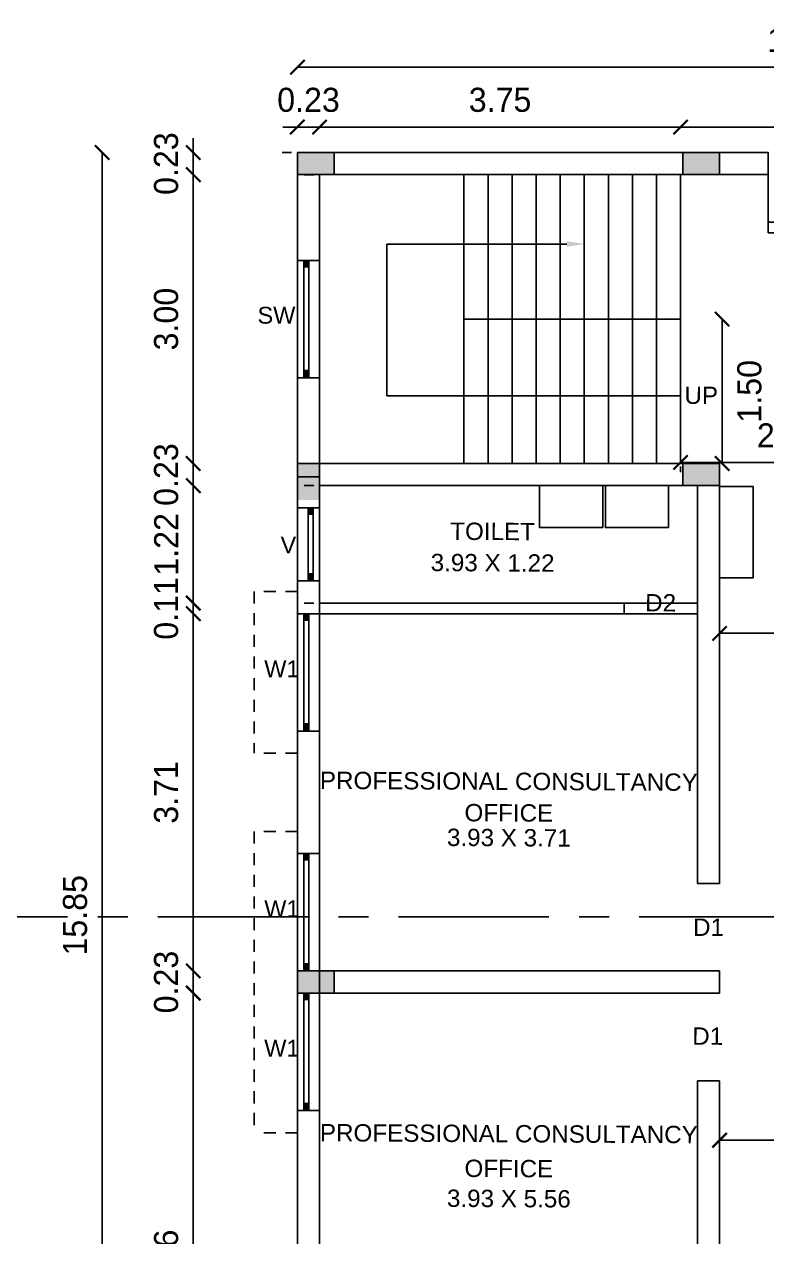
# Model space of a CAD drawing. Header units: metres. Extents: x 0 to 118, y 0 to 55.
# Drawn here: x 37.24 to 44.95, y 22.06 to 34.65 of the extents above; entities that cross this region are included whole.
import ezdxf
from ezdxf import colors
from ezdxf.entities.mleader import LeaderData, LeaderLine
from ezdxf.enums import TextEntityAlignment as Align
from ezdxf.math import Vec2, Vec3

# ---------------------------------------------------------------- set-up
doc = ezdxf.new("R2010")
doc.units = ezdxf.units.M
doc.header["$LTSCALE"] = 25
doc.header["$MEASUREMENT"] = 0
for name, pattern in [('CENTER', [2, 1.25, -0.25, 0.25, -0.25]), ('DOT2', [0.125, 0, -0.125]), ('HIDDEN', [0.375, 0.25, -0.125])]:
    doc.linetypes.add(name, pattern=pattern)
for name, color, linetype in [('BLK_1_FLR_1_BLT_UP_AREA', 1, 'Continuous'), ('BLK_1_FLR_1_CARPET_AREA', 7, 'Continuous'), ('BLK_1_FLR_1_DRINKING_WATER', 7, 'Continuous'), ('BLK_1_FLR_1_EXIT_WIDTH_DOOR', 1, 'Continuous'), ('BLK_1_FLR_1_EXIT_WIDTH_STAIR', 7, 'Continuous'), ('BLK_1_FLR_1_SP_WC', 7, 'Continuous'), ('BLK_1_FLR_1_WASH', 7, 'Continuous'), ('BLK_1_FLR_1_WC_BATH', 7, 'Continuous'), ('PASSAGE', 7, 'Continuous'), ('PASSAGE_STAIR', 7, 'Continuous')]:
    doc.layers.add(name, color=color, linetype=linetype)
doc.styles.add('ARIAL', font='arial.ttf')
doc.styles.add('SANSSERIF', font='sas_____.pfb')
doc.styles.add('USA TEXT', font='GOTHIC.TTF')
doc.dimstyles.new('1-200-GD', dxfattribs={"dimtxt": 0.25, "dimasz": 0.15, "dimexe": 0.1, "dimexo": 0.06, "dimgap": 0.15, "dimtad": 1, "dimzin": 3, "dimdsep": 46, "dimtxsty": 'USA TEXT', "dimblk": 'ARCHTICK', "dimcen": 0, "dimclrd": 252, "dimclrt": 12, "dimadec": 0, "dimazin": 0, "dimtfac": 1, "dimtix": 1, "dimtmove": 2, "dimatfit": 3, "dimldrblk": 'OPEN90', "dimfxl": 0, "dimtolj": 1, "dimtzin": 0, "dimarcsym": 0})

# ---------------------------------------------------------------- blocks, each defined once
blk = doc.blocks.new('_ArchTick')
at = {"color": 0, "linetype": 'ByBlock', "const_width": 0.15}
blk.add_lwpolyline([(-0.5, -0.5), (0.5, 0.5)], dxfattribs=at)
blk = doc.blocks.new('*D82')
at = {"color": 0, "linetype": 'DOT2', "lineweight": -2}
for p, q in [((40.073, 32.658), (40.073, 33.686)), ((40.303, 32.428), (40.303, 33.686))]:
    blk.add_line(p, q, dxfattribs=at)
at = {"lineweight": -2}
for p, q in [((40.073, 33.586), (39.923, 33.586)), ((40.073, 33.586), (40.303, 33.586)), ((40.303, 33.586), (40.453, 33.586))]:
    blk.add_line(p, q, dxfattribs=at)
at = {"layer": 'Defpoints', "color": 0}
for p in [(40.303, 33.586), (40.073, 32.598), (40.303, 32.368)]:
    blk.add_point(p, dxfattribs=at)
at = {"lineweight": -2, "xscale": 0.15, "yscale": 0.15, "zscale": 0.15}
blk.add_blockref('_ArchTick', (40.073, 33.586), dxfattribs=at)
at = {"lineweight": -2, "xscale": 0.15, "yscale": 0.15, "zscale": 0.15, "rotation": 180}
blk.add_blockref('_ArchTick', (40.303, 33.586), dxfattribs=at)
at = {"insert": (40.188, 33.867), "char_height": 0.25, "attachment_point": 5, "style": 'USA TEXT'}
blk.add_mtext('\\A1;0.23', dxfattribs=at)
blk = doc.blocks.new('_Open90')
at = {"color": 0, "linetype": 'ByBlock', "lineweight": -2}
for p, q in [((0, 0), (-1, 0)), ((-0.5, 0.5), (0, 0)), ((0, 0), (-0.5, -0.5))]:
    blk.add_line(p, q, dxfattribs=at)
blk = doc.blocks.new('*D83')
at = {"color": 0, "linetype": 'DOT2', "lineweight": -2}
for p, q in [((40.303, 32.428), (40.303, 33.686)), ((44.053, 32.658), (44.053, 33.686))]:
    blk.add_line(p, q, dxfattribs=at)
at = {"lineweight": -2}
blk.add_line((40.303, 33.586), (44.053, 33.586), dxfattribs=at)
at = {"layer": 'Defpoints', "color": 0}
for p in [(44.053, 33.586), (44.053, 32.598), (40.303, 32.368)]:
    blk.add_point(p, dxfattribs=at)
at = {"lineweight": -2, "xscale": 0.15, "yscale": 0.15, "zscale": 0.15, "rotation": 180}
blk.add_blockref('_ArchTick', (40.303, 33.586), dxfattribs=at)
at = {"lineweight": -2, "xscale": 0.15, "yscale": 0.15, "zscale": 0.15}
blk.add_blockref('_ArchTick', (44.053, 33.586), dxfattribs=at)
at = {"insert": (42.178, 33.867), "char_height": 0.25, "attachment_point": 5, "style": 'USA TEXT'}
blk.add_mtext('\\A1;3.75', dxfattribs=at)
blk = doc.blocks.new('*D84')
at = {"color": 0, "linetype": 'DOT2', "lineweight": -2}
for p, q in [((44.053, 32.658), (44.053, 33.686)), ((48.713, 32.658), (48.713, 33.686))]:
    blk.add_line(p, q, dxfattribs=at)
at = {"lineweight": -2}
blk.add_line((44.053, 33.586), (48.713, 33.586), dxfattribs=at)
at = {"layer": 'Defpoints', "color": 0}
for p in [(48.713, 33.586), (44.053, 32.598), (48.713, 32.598)]:
    blk.add_point(p, dxfattribs=at)
at = {"lineweight": -2, "xscale": 0.15, "yscale": 0.15, "zscale": 0.15, "rotation": 180}
blk.add_blockref('_ArchTick', (44.053, 33.586), dxfattribs=at)
at = {"lineweight": -2, "xscale": 0.15, "yscale": 0.15, "zscale": 0.15}
blk.add_blockref('_ArchTick', (48.713, 33.586), dxfattribs=at)
at = {"insert": (46.383, 33.867), "char_height": 0.25, "attachment_point": 5, "style": 'USA TEXT'}
blk.add_mtext('\\A1;4.66', dxfattribs=at)
blk = doc.blocks.new('*D88')
at = {"color": 0, "linetype": 'DOT2', "lineweight": -2}
for p, q in [((40.073, 32.658), (40.073, 34.308)), ((50.673, 32.658), (50.673, 34.308))]:
    blk.add_line(p, q, dxfattribs=at)
at = {"lineweight": -2}
blk.add_line((40.073, 34.208), (50.673, 34.208), dxfattribs=at)
at = {"layer": 'Defpoints', "color": 0}
for p in [(50.673, 34.208), (40.073, 32.598), (50.673, 32.598)]:
    blk.add_point(p, dxfattribs=at)
at = {"lineweight": -2, "xscale": 0.15, "yscale": 0.15, "zscale": 0.15, "rotation": 180}
blk.add_blockref('_ArchTick', (40.073, 34.208), dxfattribs=at)
at = {"lineweight": -2, "xscale": 0.15, "yscale": 0.15, "zscale": 0.15}
blk.add_blockref('_ArchTick', (50.673, 34.208), dxfattribs=at)
at = {"insert": (45.373, 34.49), "char_height": 0.25, "attachment_point": 5, "style": 'USA TEXT'}
blk.add_mtext('\\A1;10.60', dxfattribs=at)
blk = doc.blocks.new('*D89')
at = {"lineweight": -2}
for p, q in [((38.991, 33.321), (38.991, 33.471)), ((38.991, 33.321), (38.991, 33.091)), ((38.991, 33.091), (38.991, 32.941))]:
    blk.add_line(p, q, dxfattribs=at)
at = {"color": 0, "linetype": 'DOT2', "lineweight": -2}
for p, q in [((40.013, 33.321), (38.891, 33.321)), ((40.243, 33.091), (38.891, 33.091))]:
    blk.add_line(p, q, dxfattribs=at)
at = {"layer": 'Defpoints', "color": 0}
for p in [(40.073, 33.321), (38.991, 33.091), (40.303, 33.091)]:
    blk.add_point(p, dxfattribs=at)
at = {"lineweight": -2, "xscale": 0.15, "yscale": 0.15, "zscale": 0.15}
for p, rotation in [((38.991, 33.321), 270), ((38.991, 33.091), 90)]:
    blk.add_blockref('_ArchTick', p, dxfattribs=dict(at, rotation=rotation))
at = {"insert": (38.71, 33.206), "char_height": 0.25, "attachment_point": 5, "rotation": 90, "style": 'USA TEXT'}
blk.add_mtext('\\A1;0.23', dxfattribs=at)
blk = doc.blocks.new('*D90')
at = {"color": 0, "linetype": 'DOT2', "lineweight": -2}
for p, q in [((40.243, 33.091), (38.891, 33.091)), ((40.243, 30.091), (38.891, 30.091))]:
    blk.add_line(p, q, dxfattribs=at)
at = {"lineweight": -2}
blk.add_line((38.991, 33.091), (38.991, 30.091), dxfattribs=at)
at = {"layer": 'Defpoints', "color": 0}
for p in [(40.303, 33.091), (38.991, 30.091), (40.303, 30.091)]:
    blk.add_point(p, dxfattribs=at)
at = {"lineweight": -2, "xscale": 0.15, "yscale": 0.15, "zscale": 0.15}
for p, rotation in [((38.991, 33.091), 90), ((38.991, 30.091), 270)]:
    blk.add_blockref('_ArchTick', p, dxfattribs=dict(at, rotation=rotation))
at = {"insert": (38.71, 31.591), "char_height": 0.25, "attachment_point": 5, "rotation": 90, "style": 'USA TEXT'}
blk.add_mtext('\\A1;3.00', dxfattribs=at)
blk = doc.blocks.new('*D91')
at = {"lineweight": -2}
for p, q in [((38.991, 30.091), (38.991, 30.241)), ((38.991, 30.091), (38.991, 29.861)), ((38.991, 29.861), (38.991, 29.711))]:
    blk.add_line(p, q, dxfattribs=at)
at = {"color": 0, "linetype": 'DOT2', "lineweight": -2}
for p, q in [((40.243, 30.091), (38.891, 30.091)), ((40.243, 29.861), (38.891, 29.861))]:
    blk.add_line(p, q, dxfattribs=at)
at = {"layer": 'Defpoints', "color": 0}
for p in [(40.303, 30.091), (38.991, 29.861), (40.303, 29.861)]:
    blk.add_point(p, dxfattribs=at)
at = {"lineweight": -2, "xscale": 0.15, "yscale": 0.15, "zscale": 0.15}
for p, rotation in [((38.991, 30.091), 270), ((38.991, 29.861), 90)]:
    blk.add_blockref('_ArchTick', p, dxfattribs=dict(at, rotation=rotation))
at = {"insert": (38.71, 29.976), "char_height": 0.25, "attachment_point": 5, "rotation": 90, "style": 'USA TEXT'}
blk.add_mtext('\\A1;0.23', dxfattribs=at)
blk = doc.blocks.new('*D92')
at = {"color": 0, "linetype": 'DOT2', "lineweight": -2}
for p, q in [((40.243, 29.861), (38.891, 29.861)), ((40.243, 28.641), (38.891, 28.641))]:
    blk.add_line(p, q, dxfattribs=at)
at = {"lineweight": -2}
blk.add_line((38.991, 29.861), (38.991, 28.641), dxfattribs=at)
at = {"layer": 'Defpoints', "color": 0}
for p in [(40.303, 29.861), (38.991, 28.641), (40.303, 28.641)]:
    blk.add_point(p, dxfattribs=at)
at = {"lineweight": -2, "xscale": 0.15, "yscale": 0.15, "zscale": 0.15}
for p, rotation in [((38.991, 29.861), 90), ((38.991, 28.641), 270)]:
    blk.add_blockref('_ArchTick', p, dxfattribs=dict(at, rotation=rotation))
at = {"insert": (38.71, 29.251), "char_height": 0.25, "attachment_point": 5, "rotation": 90, "style": 'USA TEXT'}
blk.add_mtext('\\A1;1.22', dxfattribs=at)
blk = doc.blocks.new('*D93')
at = {"lineweight": -2}
for p, q in [((38.991, 28.641), (38.991, 28.791)), ((38.991, 28.641), (38.991, 28.531)), ((38.991, 28.531), (38.991, 28.381))]:
    blk.add_line(p, q, dxfattribs=at)
at = {"color": 0, "linetype": 'DOT2', "lineweight": -2}
for p, q in [((40.243, 28.641), (38.891, 28.641)), ((40.243, 28.531), (38.891, 28.531))]:
    blk.add_line(p, q, dxfattribs=at)
at = {"layer": 'Defpoints', "color": 0}
for p in [(40.303, 28.641), (38.991, 28.531), (40.303, 28.531)]:
    blk.add_point(p, dxfattribs=at)
at = {"lineweight": -2, "xscale": 0.15, "yscale": 0.15, "zscale": 0.15}
for p, rotation in [((38.991, 28.641), 270), ((38.991, 28.531), 90)]:
    blk.add_blockref('_ArchTick', p, dxfattribs=dict(at, rotation=rotation))
at = {"insert": (38.71, 28.586), "char_height": 0.25, "attachment_point": 5, "rotation": 90, "style": 'USA TEXT'}
blk.add_mtext('\\A1;0.11', dxfattribs=at)
blk = doc.blocks.new('*D94')
at = {"color": 0, "linetype": 'DOT2', "lineweight": -2}
for p, q in [((40.243, 28.531), (38.891, 28.531)), ((40.243, 24.82), (38.891, 24.82))]:
    blk.add_line(p, q, dxfattribs=at)
at = {"lineweight": -2}
blk.add_line((38.991, 28.531), (38.991, 24.82), dxfattribs=at)
at = {"layer": 'Defpoints', "color": 0}
for p in [(40.303, 28.531), (38.991, 24.82), (40.303, 24.82)]:
    blk.add_point(p, dxfattribs=at)
at = {"lineweight": -2, "xscale": 0.15, "yscale": 0.15, "zscale": 0.15}
for p, rotation in [((38.991, 28.531), 90), ((38.991, 24.82), 270)]:
    blk.add_blockref('_ArchTick', p, dxfattribs=dict(at, rotation=rotation))
at = {"insert": (38.71, 26.675), "char_height": 0.25, "attachment_point": 5, "rotation": 90, "style": 'USA TEXT'}
blk.add_mtext('\\A1;3.71', dxfattribs=at)
blk = doc.blocks.new('*D95')
at = {"lineweight": -2}
for p, q in [((38.991, 24.82), (38.991, 24.97)), ((38.991, 24.82), (38.991, 24.59)), ((38.991, 24.59), (38.991, 24.44))]:
    blk.add_line(p, q, dxfattribs=at)
at = {"color": 0, "linetype": 'DOT2', "lineweight": -2}
for p, q in [((40.243, 24.82), (38.891, 24.82)), ((40.243, 24.59), (38.891, 24.59))]:
    blk.add_line(p, q, dxfattribs=at)
at = {"layer": 'Defpoints', "color": 0}
for p in [(40.303, 24.82), (38.991, 24.59), (40.303, 24.59)]:
    blk.add_point(p, dxfattribs=at)
at = {"lineweight": -2, "xscale": 0.15, "yscale": 0.15, "zscale": 0.15}
for p, rotation in [((38.991, 24.82), 270), ((38.991, 24.59), 90)]:
    blk.add_blockref('_ArchTick', p, dxfattribs=dict(at, rotation=rotation))
at = {"insert": (38.71, 24.705), "char_height": 0.25, "attachment_point": 5, "rotation": 90, "style": 'USA TEXT'}
blk.add_mtext('\\A1;0.23', dxfattribs=at)
blk = doc.blocks.new('*D96')
at = {"color": 0, "linetype": 'DOT2', "lineweight": -2}
for p, q in [((40.243, 24.59), (38.891, 24.59)), ((40.243, 19.025), (38.891, 19.025))]:
    blk.add_line(p, q, dxfattribs=at)
at = {"lineweight": -2}
blk.add_line((38.991, 24.59), (38.991, 19.025), dxfattribs=at)
at = {"layer": 'Defpoints', "color": 0}
for p in [(40.303, 24.59), (38.991, 19.025), (40.303, 19.025)]:
    blk.add_point(p, dxfattribs=at)
at = {"lineweight": -2, "xscale": 0.15, "yscale": 0.15, "zscale": 0.15}
for p, rotation in [((38.991, 24.59), 90), ((38.991, 19.025), 270)]:
    blk.add_blockref('_ArchTick', p, dxfattribs=dict(at, rotation=rotation))
at = {"insert": (38.71, 21.808), "char_height": 0.25, "attachment_point": 5, "rotation": 90, "style": 'USA TEXT'}
blk.add_mtext('\\A1;5.56', dxfattribs=at)
blk = doc.blocks.new('*D100')
at = {"color": 0, "linetype": 'DOT2', "lineweight": -2}
for p, q in [((40.013, 33.321), (37.945, 33.321)), ((40.013, 17.475), (37.945, 17.475))]:
    blk.add_line(p, q, dxfattribs=at)
at = {"lineweight": -2}
blk.add_line((38.045, 33.321), (38.045, 17.475), dxfattribs=at)
at = {"layer": 'Defpoints', "color": 0}
for p in [(40.073, 33.321), (38.045, 17.475), (40.073, 17.475)]:
    blk.add_point(p, dxfattribs=at)
at = {"lineweight": -2, "xscale": 0.15, "yscale": 0.15, "zscale": 0.15}
for p, rotation in [((38.045, 33.321), 90), ((38.045, 17.475), 270)]:
    blk.add_blockref('_ArchTick', p, dxfattribs=dict(at, rotation=rotation))
at = {"insert": (37.764, 25.398), "char_height": 0.25, "attachment_point": 5, "rotation": 90, "style": 'USA TEXT'}
blk.add_mtext('\\A1;15.85', dxfattribs=at)
blk = doc.blocks.new('*D186')
at = {"layer": 'BLK_1_FLR_1_EXIT_WIDTH_DOOR', "color": 2, "linetype": 'DOT2', "lineweight": -2}
for p, q in [((44.458, 28.285), (44.458, 28.427)), ((46.288, 27.803), (46.288, 28.427))]:
    blk.add_line(p, q, dxfattribs=at)
at = {"layer": 'BLK_1_FLR_1_EXIT_WIDTH_DOOR', "color": 2, "lineweight": -2}
blk.add_line((44.458, 28.327), (46.288, 28.327), dxfattribs=at)
at = {"layer": 'Defpoints', "color": 0}
for p in [(44.458, 28.225), (46.288, 28.327), (46.288, 27.743)]:
    blk.add_point(p, dxfattribs=at)
at = {"layer": 'BLK_1_FLR_1_EXIT_WIDTH_DOOR', "color": 2, "lineweight": -2, "xscale": 0.15, "yscale": 0.15, "zscale": 0.15, "rotation": 180}
blk.add_blockref('_ArchTick', (44.458, 28.327), dxfattribs=at)
at = {"layer": 'BLK_1_FLR_1_EXIT_WIDTH_DOOR', "color": 2, "lineweight": -2, "xscale": 0.15, "yscale": 0.15, "zscale": 0.15}
blk.add_blockref('_ArchTick', (46.288, 28.327), dxfattribs=at)
at = {"layer": 'BLK_1_FLR_1_EXIT_WIDTH_DOOR', "color": 2, "insert": (45.373, 28.608), "char_height": 0.25, "attachment_point": 5, "style": 'USA TEXT'}
blk.add_mtext('\\A1;1.83', dxfattribs=at)
blk = doc.blocks.new('*D193')
at = {"layer": 'Defpoints', "color": 0}
for p in [(46.288, 23.061), (46.288, 22.683), (44.458, 22.627)]:
    blk.add_point(p, dxfattribs=at)
at = {"layer": 'PASSAGE', "color": 2, "linetype": 'DOT2', "lineweight": -2}
for p, q in [((44.458, 22.687), (44.458, 23.161)), ((46.288, 22.743), (46.288, 23.161))]:
    blk.add_line(p, q, dxfattribs=at)
at = {"layer": 'PASSAGE', "color": 2, "lineweight": -2}
blk.add_line((44.458, 23.061), (46.288, 23.061), dxfattribs=at)
at = {"layer": 'PASSAGE', "color": 2, "lineweight": -2, "xscale": 0.15, "yscale": 0.15, "zscale": 0.15, "rotation": 180}
blk.add_blockref('_ArchTick', (44.458, 23.061), dxfattribs=at)
at = {"layer": 'PASSAGE', "color": 2, "lineweight": -2, "xscale": 0.15, "yscale": 0.15, "zscale": 0.15}
blk.add_blockref('_ArchTick', (46.288, 23.061), dxfattribs=at)
at = {"layer": 'PASSAGE', "color": 2, "insert": (45.373, 23.343), "char_height": 0.25, "attachment_point": 5, "style": 'USA TEXT'}
blk.add_mtext('\\A1;1.83', dxfattribs=at)
blk = doc.blocks.new('*D195')
at = {"layer": 'Defpoints', "color": 0}
for p in [(44.053, 30.12), (46.288, 30.12), (46.288, 30.102)]:
    blk.add_point(p, dxfattribs=at)
at = {"layer": 'PASSAGE_STAIR', "color": 2, "lineweight": -2}
blk.add_line((44.053, 30.102), (46.288, 30.102), dxfattribs=at)
at = {"layer": 'PASSAGE_STAIR', "color": 2, "linetype": 'DOT2', "lineweight": -2}
for p, q in [((44.053, 30.06), (44.053, 30.002)), ((46.288, 30.06), (46.288, 30.002))]:
    blk.add_line(p, q, dxfattribs=at)
at = {"layer": 'PASSAGE_STAIR', "color": 2, "lineweight": -2, "xscale": 0.15, "yscale": 0.15, "zscale": 0.15, "rotation": 180}
blk.add_blockref('_ArchTick', (44.053, 30.102), dxfattribs=at)
at = {"layer": 'PASSAGE_STAIR', "color": 2, "lineweight": -2, "xscale": 0.15, "yscale": 0.15, "zscale": 0.15}
blk.add_blockref('_ArchTick', (46.288, 30.102), dxfattribs=at)
at = {"layer": 'PASSAGE_STAIR', "color": 2, "insert": (45.171, 30.383), "char_height": 0.25, "attachment_point": 5, "style": 'USA TEXT'}
blk.add_mtext('\\A1;2.24', dxfattribs=at)
blk = doc.blocks.new('*D197')
at = {"layer": 'BLK_1_FLR_1_EXIT_WIDTH_STAIR', "color": 1, "linetype": 'DOT2', "lineweight": -2}
for p, q in [((43.949, 31.591), (44.584, 31.591)), ((43.949, 30.091), (44.584, 30.091))]:
    blk.add_line(p, q, dxfattribs=at)
at = {"layer": 'BLK_1_FLR_1_EXIT_WIDTH_STAIR', "color": 1, "lineweight": -2}
blk.add_line((44.484, 31.591), (44.484, 30.091), dxfattribs=at)
at = {"layer": 'Defpoints', "color": 0}
for p in [(43.889, 31.591), (43.889, 30.091), (44.484, 30.091)]:
    blk.add_point(p, dxfattribs=at)
at = {"layer": 'BLK_1_FLR_1_EXIT_WIDTH_STAIR', "color": 1, "lineweight": -2, "xscale": 0.15, "yscale": 0.15, "zscale": 0.15}
for p, rotation in [((44.484, 31.591), 90), ((44.484, 30.091), 270)]:
    blk.add_blockref('_ArchTick', p, dxfattribs=dict(at, rotation=rotation))
at = {"layer": 'BLK_1_FLR_1_EXIT_WIDTH_STAIR', "color": 1, "insert": (44.769, 30.841), "char_height": 0.25, "attachment_point": 5, "rotation": 90, "style": 'USA TEXT'}
blk.add_mtext('\\A1;1.50', dxfattribs=at)

msp = doc.modelspace()

# ---------------------------------------------------------------- hatches: boundary and pattern name
h = msp.add_hatch(color=0)
h.dxf.hatch_style = 1
h.paths.add_polyline_path([(40.07311, 33.09123), (40.45311, 33.09123), (40.45311, 33.32123), (40.07311, 33.32123)])
h = msp.add_hatch(color=0)
h.dxf.hatch_style = 1
h.paths.add_polyline_path([(44.07811, 33.09123), (44.45811, 33.09123), (44.45811, 33.32123), (44.07811, 33.32123)])
h = msp.add_hatch(color=0)
h.dxf.hatch_style = 1
h.paths.add_polyline_path([(40.07311, 30.09123), (40.07311, 29.71123), (40.30311, 29.71123), (40.30311, 30.09123)])
h = msp.add_hatch(color=0)
h.dxf.hatch_style = 1
h.paths.add_polyline_path([(44.07811, 29.86123), (44.45811, 29.86123), (44.45811, 30.09123), (44.07811, 30.09123)])
h = msp.add_hatch(color=0)
h.dxf.hatch_style = 1
h.paths.add_polyline_path([(40.07311, 24.58984), (40.45311, 24.58984), (40.45311, 24.81984), (40.07311, 24.81984)])

# ---------------------------------------------------------------- linework, layer by layer
for p, q in [((40.07311, 33.32123), (44.05311, 33.32123)), ((40.07311, 33.32123), (40.07311, 29.86123)), ((40.30311, 33.09123), (44.73311, 33.09123)), ((40.30311, 33.09123), (40.30311, 30.09123)), ((41.80311, 33.09123), (41.80311, 30.09123)), ((42.05311, 33.09123), (42.05311, 30.09123)), ((42.30311, 33.09123), (42.30311, 30.09123)), ((42.55311, 33.09123), (42.55311, 30.09123)), ((42.80311, 33.09123), (42.80311, 30.09123)), ((43.05311, 33.09123), (43.05311, 30.09123)), ((43.30311, 33.09123), (43.30311, 30.09123)), ((43.55311, 33.09123), (43.55311, 30.09123)), ((43.80311, 33.09123), (43.80311, 30.09123)), ((44.05311, 33.09123), (44.05311, 30.09123)), ((41.00327, 30.79373), (41.00327, 32.37052)), ((44.05311, 31.59123), (41.80311, 31.59123)), ((44.05311, 30.79373), (41.00327, 30.79373)), ((40.07311, 29.86084), (40.07311, 13.80537)), ((40.30311, 29.86123), (44.22811, 29.86123)), ((40.30311, 29.86084), (40.30311, 28.64084)), ((44.22811, 29.86084), (44.22811, 25.72984)), ((44.45811, 29.84984), (44.45811, 25.72984)), ((40.30311, 28.64084), (43.46811, 28.64084)), ((43.46811, 28.64084), (43.46811, 28.53084)), ((40.30311, 28.53084), (43.46811, 28.53084)), ((40.30311, 28.53084), (40.30311, 24.81984)), ((43.46811, 28.53084), (44.22811, 28.53084)), ((44.22811, 25.72984), (44.45811, 25.72984)), ((40.30311, 24.81984), (44.45811, 24.81984)), ((44.45811, 24.58984), (44.45811, 24.81984)), ((40.30311, 24.58984), (44.45811, 24.58984)), ((40.30311, 24.58984), (40.30311, 19.02537)), ((44.22811, 23.67984), (44.45811, 23.67984)), ((44.22811, 23.67984), (44.22811, 17.69537)), ((44.45811, 23.67984), (44.45811, 17.46537))]:
    msp.add_line(p, q)
at = {"lineweight": -2, "ltscale": 20}
for p, q in [((40.14061, 32.20123), (40.14061, 30.98123)), ((40.14061, 32.20123), (40.14061, 30.98123)), ((40.19061, 32.20123), (40.19061, 30.98123)), ((40.19061, 32.20123), (40.19061, 30.98123)), ((40.18561, 29.63084), (40.18561, 28.87084)), ((40.18561, 29.63084), (40.18561, 28.87084)), ((40.23561, 29.63084), (40.23561, 28.87084)), ((40.23561, 29.63084), (40.23561, 28.87084)), ((40.14061, 28.53084), (40.14061, 27.31084)), ((40.14061, 28.53084), (40.14061, 27.31084)), ((40.19061, 28.53084), (40.19061, 27.31084)), ((40.19061, 28.53084), (40.19061, 27.31084)), ((40.14061, 26.03984), (40.14061, 24.81984)), ((40.14061, 26.03984), (40.14061, 24.81984)), ((40.19061, 26.03984), (40.19061, 24.81984)), ((40.19061, 26.03984), (40.19061, 24.81984)), ((40.14061, 24.58984), (40.14061, 23.36984)), ((40.14061, 24.58984), (40.14061, 23.36984)), ((40.19061, 24.58984), (40.19061, 23.36984)), ((40.19061, 24.58984), (40.19061, 23.36984))]:
    msp.add_line(p, q, dxfattribs=at)
at = {"color": 7, "linetype": 'HIDDEN', "lineweight": -2, "ltscale": 0.02}
for p, q in [((39.62311, 28.76084), (39.62311, 27.08084)), ((40.07311, 28.76084), (39.62311, 28.76084)), ((40.07311, 27.08084), (39.62311, 27.08084)), ((39.62311, 26.26984), (39.62311, 23.13984)), ((40.07311, 26.26984), (39.62311, 26.26984)), ((40.07311, 23.13984), (39.62311, 23.13984))]:
    msp.add_line(p, q, dxfattribs=at)
at = {"linetype": 'CENTER', "ltscale": 0.05}
msp.add_line((18.62359, 25.38091), (82.66815, 25.38091), dxfattribs=at)
for points in [[(40.07311, 33.32123), (40.07311, 33.09123), (40.45311, 33.09123), (40.45311, 33.32123)], [(44.07811, 33.32123), (44.07811, 33.09123), (44.45811, 33.09123), (44.45811, 33.32123)], [(40.30311, 32.20123), (40.07311, 32.20123), (40.07311, 30.98123), (40.30311, 30.98123)], [(40.30311, 30.09123), (40.07311, 30.09123), (40.07311, 29.95223), (40.30311, 29.95223)], [(44.07811, 30.09123), (44.07811, 29.86123), (44.45811, 29.86123), (44.45811, 30.09123)], [(40.07311, 29.63084), (40.30311, 29.63084), (40.30311, 28.87084), (40.07311, 28.87084)], [(40.30311, 28.53084), (40.07311, 28.53084), (40.07311, 27.31084), (40.30311, 27.31084)], [(40.30311, 26.03984), (40.07311, 26.03984), (40.07311, 24.81984), (40.30311, 24.81984)], [(40.07311, 24.81984), (40.07311, 24.58984), (40.45311, 24.58984), (40.45311, 24.81984)], [(40.30311, 24.58984), (40.07311, 24.58984), (40.07311, 23.36984), (40.30311, 23.36984)]]:
    msp.add_lwpolyline(points, close=True)
at = {"lineweight": -2, "ltscale": 20}
for points in [[(40.19061, 30.98123), (40.14061, 30.98123), (40.14061, 31.05623), (40.19061, 31.05623)], [(40.19061, 30.98123), (40.14061, 30.98123), (40.14061, 31.05623), (40.19061, 31.05623)], [(40.18561, 28.87084), (40.23561, 28.87084), (40.23561, 28.94584), (40.18561, 28.94584)], [(40.18561, 28.87084), (40.23561, 28.87084), (40.23561, 28.94584), (40.18561, 28.94584)], [(40.19061, 27.31084), (40.14061, 27.31084), (40.14061, 27.38584), (40.19061, 27.38584)], [(40.19061, 27.31084), (40.14061, 27.31084), (40.14061, 27.38584), (40.19061, 27.38584)], [(40.19061, 24.81984), (40.14061, 24.81984), (40.14061, 24.89484), (40.19061, 24.89484)], [(40.19061, 24.81984), (40.14061, 24.81984), (40.14061, 24.89484), (40.19061, 24.89484)], [(40.19061, 23.36984), (40.14061, 23.36984), (40.14061, 23.44484), (40.19061, 23.44484)], [(40.19061, 23.36984), (40.14061, 23.36984), (40.14061, 23.44484), (40.19061, 23.44484)]]:
    msp.add_lwpolyline(points, close=True, dxfattribs=at)
for points in [[(40.19061, 32.20123), (40.14061, 32.20123), (40.19061, 32.12623), (40.14061, 32.12623)], [(40.19061, 32.20123), (40.14061, 32.20123), (40.19061, 32.12623), (40.14061, 32.12623)], [(40.19061, 30.98123), (40.14061, 30.98123), (40.19061, 31.05623), (40.14061, 31.05623)], [(40.19061, 30.98123), (40.14061, 30.98123), (40.19061, 31.05623), (40.14061, 31.05623)], [(40.18561, 29.63084), (40.23561, 29.63084), (40.18561, 29.55584), (40.23561, 29.55584)], [(40.18561, 29.63084), (40.23561, 29.63084), (40.18561, 29.55584), (40.23561, 29.55584)], [(40.18561, 28.87084), (40.23561, 28.87084), (40.18561, 28.94584), (40.23561, 28.94584)], [(40.18561, 28.87084), (40.23561, 28.87084), (40.18561, 28.94584), (40.23561, 28.94584)], [(40.19061, 28.53084), (40.14061, 28.53084), (40.19061, 28.45584), (40.14061, 28.45584)], [(40.19061, 28.53084), (40.14061, 28.53084), (40.19061, 28.45584), (40.14061, 28.45584)], [(40.19061, 27.31084), (40.14061, 27.31084), (40.19061, 27.38584), (40.14061, 27.38584)], [(40.19061, 27.31084), (40.14061, 27.31084), (40.19061, 27.38584), (40.14061, 27.38584)], [(40.19061, 26.03984), (40.14061, 26.03984), (40.19061, 25.96484), (40.14061, 25.96484)], [(40.19061, 26.03984), (40.14061, 26.03984), (40.19061, 25.96484), (40.14061, 25.96484)], [(40.19061, 24.81984), (40.14061, 24.81984), (40.19061, 24.89484), (40.14061, 24.89484)], [(40.19061, 24.81984), (40.14061, 24.81984), (40.19061, 24.89484), (40.14061, 24.89484)], [(40.19061, 24.58984), (40.14061, 24.58984), (40.19061, 24.51484), (40.14061, 24.51484)], [(40.19061, 24.58984), (40.14061, 24.58984), (40.19061, 24.51484), (40.14061, 24.51484)], [(40.19061, 23.36984), (40.14061, 23.36984), (40.19061, 23.44484), (40.14061, 23.44484)], [(40.19061, 23.36984), (40.14061, 23.36984), (40.19061, 23.44484), (40.14061, 23.44484)]]:
    msp.add_solid(points, dxfattribs=at)
at = {"layer": 'BLK_1_FLR_1_BLT_UP_AREA', "color": 18}
msp.add_lwpolyline([(40.07311, 33.32123), (40.07318, 17.46537), (50.67303, 17.46537), (50.67296, 32.59784), (44.96311, 32.59784), (44.96311, 33.32123), (40.07311, 33.32123)], close=True, dxfattribs=at)
at = {"layer": 'BLK_1_FLR_1_CARPET_AREA', "color": 32}
msp.add_lwpolyline([(40.30311, 33.09123), (40.30311, 17.69537), (50.44296, 17.69537), (50.44296, 32.36784), (48.71296, 32.36784), (48.71296, 32.48784), (44.96311, 32.48784), (44.96311, 33.09123), (40.30311, 33.09123)], close=True, dxfattribs=at)
at = {"layer": 'BLK_1_FLR_1_DRINKING_WATER', "color": 7}
msp.add_lwpolyline([(44.45811, 29.85189), (44.80577, 29.85189), (44.80577, 28.9028), (44.45811, 28.9028), (44.45811, 30.09123), (40.30311, 30.09123)], dxfattribs=at)
at = {"layer": 'BLK_1_FLR_1_SP_WC', "color": 233}
msp.add_lwpolyline([(40.30311, 29.86084), (44.22811, 29.86084), (44.22811, 28.64084), (40.30311, 28.64084)], close=True, dxfattribs=at)
at = {"layer": 'BLK_1_FLR_1_WASH', "color": 55}
msp.add_lwpolyline([(43.24465, 29.42619), (42.58893, 29.42619), (42.58893, 29.86084), (43.24465, 29.86084)], close=True, dxfattribs=at)
at = {"layer": 'BLK_1_FLR_1_WASH', "color": 56}
msp.add_lwpolyline([(43.92831, 29.42619), (43.2726, 29.42619), (43.2726, 29.86084), (43.92831, 29.86084)], close=True, dxfattribs=at)
at = {"layer": 'BLK_1_FLR_1_WC_BATH', "color": 3}
msp.add_lwpolyline([(40.30311, 28.64084), (44.22811, 28.64084), (44.22811, 29.86084), (40.30311, 29.86084)], close=True, dxfattribs=at)

# ---------------------------------------------------------------- texts
at = {"color": 7, "lineweight": -2, "style": 'ARIAL'}
for s, p in [('SW', (39.65843, 31.54374)), ('V', (39.89774, 29.1578)), ('W1 ', (39.72837, 27.87094)), ('W1 ', (39.72837, 25.37994)), ('W1 ', (39.72837, 23.92994))]:
    msp.add_text(s, height=0.175, dxfattribs=at).set_placement(p)
at = {"style": 'SANSSERIF'}
for s, p in [('UP', (44.26796, 30.79956)), ('TOILET', (42.10043, 29.38592)), ('3.93 X 1.22', (42.10043, 29.05998)), ('D2', (43.84599, 28.64447)), ('PROFESSIONAL CONSULTANCY', (42.26937, 26.79046)), ('OFFICE', (42.26937, 26.46244)), ('3.93 X 3.71', (42.26937, 26.20487)), ('D1', (44.34384, 25.27416)), ('D1', (44.33511, 24.14331)), ('PROFESSIONAL CONSULTANCY', (42.26937, 23.13033)), ('OFFICE', (42.26937, 22.76812)), ('3.93 X 5.56', (42.26937, 22.45615))]:
    msp.add_text(s, height=0.18, rotation=359.698808, dxfattribs=at).set_placement(p, align=Align.MIDDLE_CENTER)

# ---------------------------------------------------------------- dimensions: what is measured, and where the dimension line sits
for base, p1, p2, picture, middle in [((50.67296, 34.20825), (40.07311, 32.59784), (50.67296, 32.59784), '*D88', (45.37303, 34.48954)), ((40.30311, 33.5855), (40.07311, 32.59784), (40.30311, 32.36784), '*D82', (40.18811, 33.86679)), ((44.05311, 33.5855), (40.30311, 32.36784), (44.05311, 32.59784), '*D83', (42.17811, 33.86679)), ((48.71296, 33.5855), (44.05311, 32.59784), (48.71296, 32.59784), '*D84', (46.38303, 33.86679))]:
    dim = msp.add_linear_dim(base=base, p1=p1, p2=p2, dimstyle='1-200-GD', override={"dimclrd": 256, "dimclrt": 256})
    dim.commit()
    dim.dimension.update_dxf_attribs({"geometry": picture, "text_midpoint": middle})
for base, p1, p2, picture, middle in [((38.99101, 33.09123), (40.07311, 33.32123), (40.30311, 33.09123), '*D89', (38.70972, 33.20623)), ((38.04513, 17.47537), (40.07311, 33.32123), (40.07311, 17.47537), '*D100', (37.76384, 25.3983)), ((38.99101, 30.09123), (40.30311, 33.09123), (40.30311, 30.09123), '*D90', (38.70972, 31.59123)), ((38.99101, 29.86084), (40.30311, 30.09123), (40.30311, 29.86084), '*D91', (38.70972, 29.97603)), ((38.99101, 28.64084), (40.30311, 29.86084), (40.30311, 28.64084), '*D92', (38.71048, 29.25084)), ((38.99101, 28.53084), (40.30311, 28.64084), (40.30311, 28.53084), '*D93', (38.70972, 28.58584)), ((38.99101, 24.81984), (40.30311, 28.53084), (40.30311, 24.81984), '*D94', (38.70972, 26.67534)), ((38.99101, 24.58984), (40.30311, 24.81984), (40.30311, 24.58984), '*D95', (38.70972, 24.70484)), ((38.99101, 19.02537), (40.30311, 24.58984), (40.30311, 19.02537), '*D96', (38.70972, 21.8076))]:
    dim = msp.add_linear_dim(base=base, p1=p1, p2=p2, angle=90, dimstyle='1-200-GD', override={"dimclrd": 256, "dimclrt": 256})
    dim.commit()
    dim.dimension.update_dxf_attribs({"geometry": picture, "text_midpoint": middle})
at = {"layer": 'BLK_1_FLR_1_EXIT_WIDTH_DOOR', "color": 2}
dim = msp.add_linear_dim(base=(46.28811, 28.32682), p1=(44.45811, 28.22477), p2=(46.28811, 27.74277), dimstyle='1-200-GD', override={"dimclrd": 2, "dimclre": 2, "dimclrt": 2}, dxfattribs=at)
dim.commit()
dim.dimension.update_dxf_attribs({"geometry": '*D186', "text_midpoint": (45.37311, 28.60811)})
at = {"layer": 'BLK_1_FLR_1_EXIT_WIDTH_STAIR', "color": 1}
dim = msp.add_linear_dim(base=(44.48448, 30.09123), p1=(43.88858, 31.59123), p2=(43.88858, 30.09123), angle=90, dimstyle='1-200-GD', override={"dimclrd": 1, "dimclre": 1, "dimclrt": 1}, dxfattribs=at)
dim.commit()
dim.dimension.update_dxf_attribs({"geometry": '*D197', "text_midpoint": (44.76937, 30.84123), "dimtype": 160})
at = {"layer": 'PASSAGE', "color": 2}
dim = msp.add_linear_dim(base=(46.28811, 23.06146), p1=(44.45811, 22.62728), p2=(46.28811, 22.68275), dimstyle='1-200-GD', override={"dimclrd": 2, "dimclre": 2, "dimclrt": 2}, dxfattribs=at)
dim.commit()
dim.dimension.update_dxf_attribs({"geometry": '*D193', "text_midpoint": (45.37311, 23.34275)})
at = {"layer": 'PASSAGE_STAIR', "color": 2}
dim = msp.add_linear_dim(base=(46.2881073616, 30.1022407063), p1=(44.0531073616, 30.120498702), p2=(46.2881073616, 30.120498702), dimstyle='1-200-GD', override={"dimclrd": 2, "dimclre": 2, "dimclrt": 2}, dxfattribs=at)
dim.commit()
dim.dimension.update_dxf_attribs({"geometry": '*D195', "text_midpoint": (45.1706073616, 30.3827641598)})

# ---------------------------------------------------------------- leaders
ml = msp.add_multileader_mtext('Standard')
ml.set_content('', color=256)
ml.set_leader_properties()
ml.build(insert=Vec2(0, 0))
ml.multileader.update_dxf_attribs({"text_right_attachment_type": 6, "dogleg_length": 0.36, "arrow_head_size": 0.18})
ctx = ml.context
ctx.base_point, ctx.char_height, ctx.arrow_head_size, ctx.landing_gap_size, ctx.plane_origin = Vec3(40.91188, 32.46052), 0.18, 0.18, 0.09, Vec3(44.05311, 32.37052)
ctx.right_attachment, ctx.text_align_type = 6, 2
notes = []
notes.append((ctx, [(0, (1, 1, 0), (41.42055, 32.37052), (-1, 0), 0.32867, [(0, [(43.05311, 32.37052)], 0, [])])]))
ctx.mtext.insert, ctx.mtext.alignment, ctx.mtext.flow_direction = Vec3(41.00188, 32.55052), 3, 5
for ctx, leaders in notes:
    for number, flags, end, landing, length, lines in leaders:
        leader = LeaderData()
        leader.index, (leader.has_last_leader_line, leader.has_dogleg_vector, leader.attachment_direction) = number, flags
        leader.last_leader_point, leader.dogleg_vector, leader.dogleg_length = Vec3(end), Vec3(landing), length
        for number, points, colour, breaks in lines:
            line = LeaderLine()
            line.index, line.vertices, line.color, line.breaks = number, Vec3.list(points), colors.encode_raw_color(colour), breaks
            leader.lines.append(line)
        ctx.leaders.append(leader)

doc.saveas('drawing.dxf')
